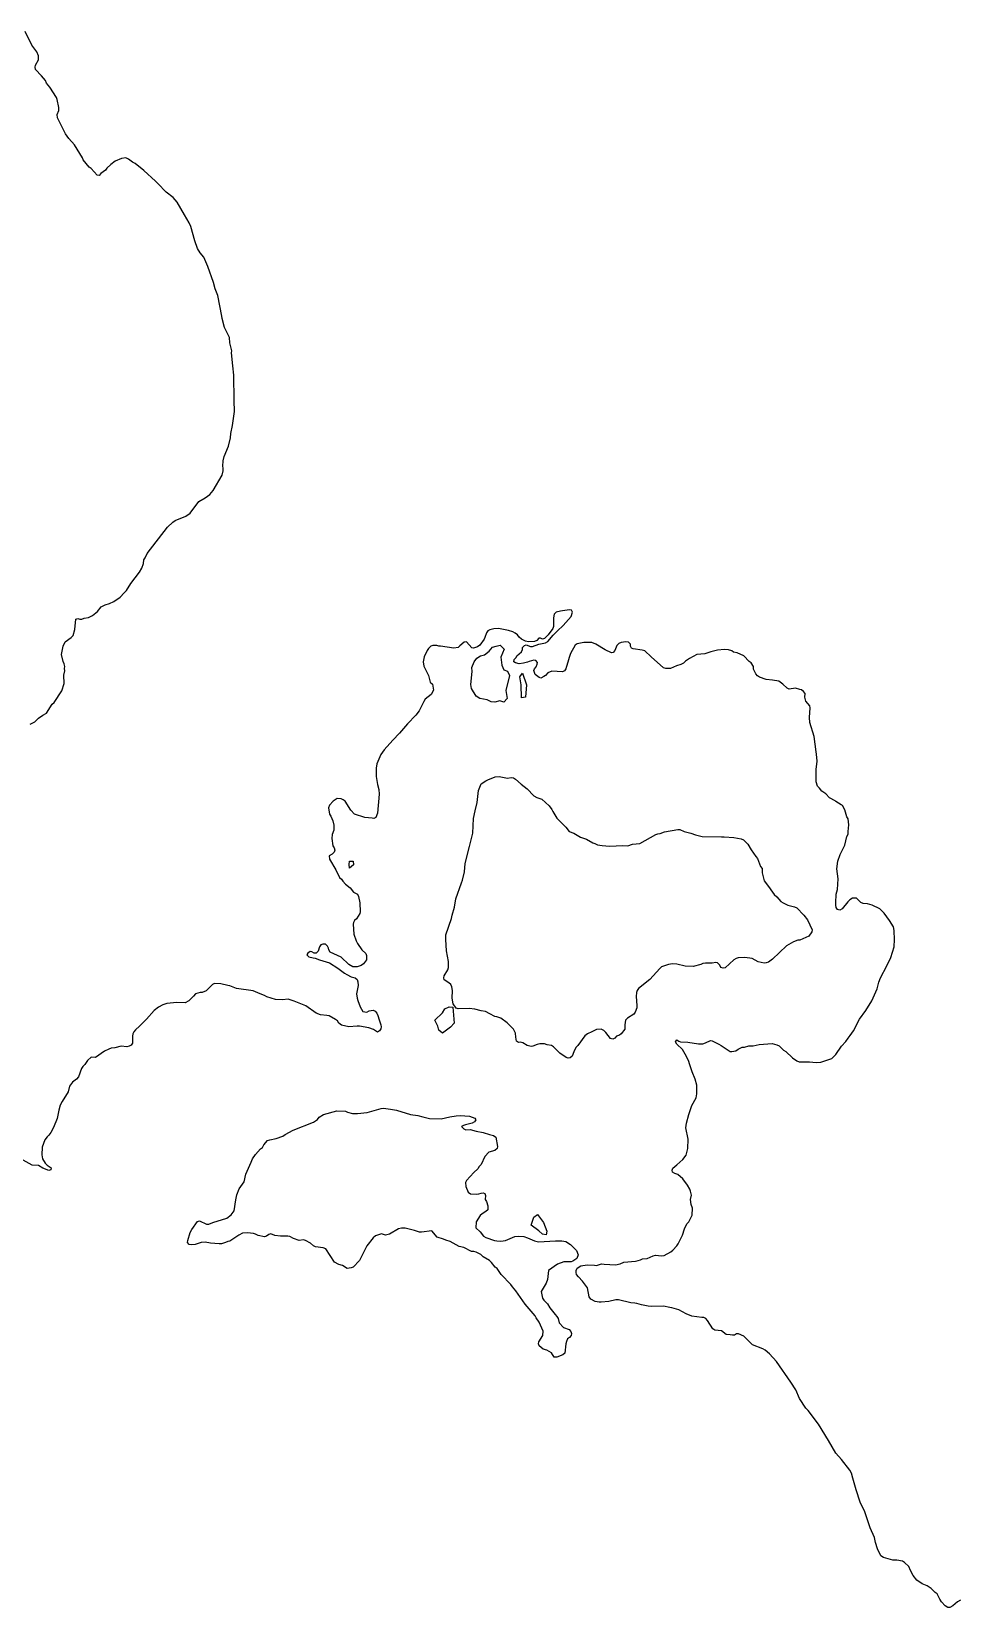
# Model space of a CAD drawing. Extents: x 496279 to 1293719, y 5653962 to 6239536.
# Drawn here: x 850537 to 901077, y 5708394 to 5794337 of the extents above; entities that cross this region are included whole.
import ezdxf

# ---------------------------------------------------------------- set-up
doc = ezdxf.new("R2010")
doc.units = 0

# ---------------------------------------------------------------- blocks, each defined once
blk = doc.blocks.new('REGION0')
at = {"color": 7, "linetype": 'CONTINUOUS'}
for points in [[(901184.118654, 5708799.308407), (901023.315858, 5708696.079051), (900778.421634, 5708484.221418), (900606.008647, 5708394.479365), (900505.103882, 5708400.908079), (900345.496737, 5708489.090445), (900143.035784, 5708695.429181), (900064.716469, 5708854.217426), (899907.113072, 5709145.799115), (899797.970678, 5709217.73473), (899583.981992, 5709436.660949), (899364.740684, 5709580.582167), (899091.769258, 5709688.790527), (898812.679394, 5709887.470795), (898601.469567, 5710145.279238), (898467.721485, 5710409.69636), (898367.657799, 5710621.643975), (898128.733589, 5710842.5398), (898018.519232, 5710914.625384), (897716.332673, 5710973.913527), (897499.96093, 5710977.372836), (896986.7542, 5711116.075098), (896840.802223, 5711215.635188), (896663.433465, 5711585.261269), (896548.576681, 5711938.170694), (896491.333821, 5712210.296274), (896260.663731, 5712737.720799), (896091.417159, 5713221.244104), (895967.160078, 5713612.565847), (895724.459257, 5714140.45028), (895491.010307, 5714808.236736), (895320.361937, 5715445.299335), (895238.167061, 5715719.534494), (895159.921959, 5715878.362731), (894691.012066, 5716460.146385), (894384.207818, 5716801.358149), (893987.853374, 5717505.277379), (893439.453252, 5718399.338584), (892880.481919, 5719141.48017), (892762.491703, 5719264.935481), (892416.437092, 5719787.29102), (892208.467894, 5720261.4362), (891945.515206, 5720687.960903), (891146.64665, 5721816.355246), (890767.534329, 5722226.92314), (890540.047147, 5722434.271674), (890417.917501, 5722506.79717), (889846.049621, 5722726.153303), (889368.786657, 5723182.052132), (889084.996644, 5723316.635218), (888982.475688, 5723311.166312), (888862.226102, 5723243.2199), (888747.798103, 5723239.2207), (888621.421832, 5723260.726399), (888407.177524, 5723289.050734), (888164.534424, 5723472.134121), (887797.88162, 5723524.203708), (887688.15377, 5723583.061938), (887401.255062, 5724036.601239), (887306.74085, 5724146.019357), (887196.138937, 5724204.917579), (887082.20569, 5724212.875987), (886539.264337, 5724289.67063), (886228.889625, 5724414.515663), (885823.538932, 5724634.631644), (885448.129009, 5724738.220928), (885334.797712, 5724759.146743), (884996.205618, 5724834.111752), (884343.495185, 5724804.397694), (884165.532724, 5724817.185137), (883788.110808, 5724895.739427), (883539.044172, 5724976.793218), (883437.215869, 5724984.241729), (883209.86062, 5725013.165944), (882531.884829, 5725164.035773), (882391.99357, 5725174.183744), (882014.728325, 5725073.34391), (881592.869391, 5725052.648049), (881490.348435, 5725047.079162), (881275.634112, 5725088.480883), (881029.280369, 5725208.496882), (880936.860609, 5725341.77023), (880845.084027, 5725833.911811), (880577.241535, 5726197.429114), (880364.827811, 5726429.212762), (880257.936541, 5726551.148377), (880228.902817, 5726668.59489), (880235.359337, 5726769.5547), (880282.789607, 5726893.829847), (880495.747558, 5727018.804855), (880832.401872, 5727084.371743), (881239.624378, 5727067.655086), (881339.399458, 5727035.191578), (881614.275681, 5727130.472523), (881754.02676, 5727120.364545), (882375.551296, 5727076.223372), (882622.704889, 5727134.631692), (882832.949948, 5727221.724275), (883461.945246, 5727278.542912), (883618.023157, 5727318.80486), (883736.145307, 5727360.776467), (883853.277953, 5727403.787865), (884097.768128, 5727424.223779), (884427.240285, 5727579.242778), (884557.797214, 5727608.68689), (884886.040736, 5727572.324161), (885027.976972, 5727587.201186), (885386.680753, 5727791.080414), (885509.164972, 5727885.01163), (885729.387539, 5728110.906455), (885800.368025, 5728221.114416), (886026.890441, 5728702.448158), (886139.726986, 5729038.350984), (886274.794408, 5729309.066846), (886371.66694, 5729417.145232), (886551.146642, 5729787.221224), (886578.885764, 5730167.835109), (886503.666898, 5730376.593361), (886472.390296, 5730647.649155), (886527.340803, 5730872.824124), (886465.752367, 5731093.929907), (886423.855079, 5731212.036288), (886298.699198, 5731425.073685), (886043.307977, 5731774.933719), (885767.038201, 5732011.486413), (885604.709918, 5732061.696372), (885481.681472, 5732134.171879), (885463.97758, 5732237.191277), (885509.923592, 5732348.499017), (885714.759358, 5732537.971127), (886041.733015, 5732821.504425), (886224.692475, 5733063.096112), (886327.732922, 5733425.523633), (886338.798885, 5733935.151717), (886215.976586, 5734542.940171), (886247.525302, 5734809.196925), (886371.518515, 5735285.021769), (886546.883525, 5735769.494883), (886767.584353, 5736187.891212), (886808.945659, 5736401.588477), (886817.455401, 5736872.394324), (886713.862482, 5737211.716466), (886550.602415, 5737606.647488), (886416.508005, 5738049.488928), (886373.604721, 5738167.625303), (886253.173726, 5738443.530127), (886037.857454, 5738816.805479), (885715.311831, 5739120.424761), (885647.308105, 5739239.660916), (885718.2721, 5739349.878875), (885828.395752, 5739277.923264), (885928.245045, 5739245.529743), (886321.903089, 5739217.375373), (886902.816693, 5739137.011444), (887132.27464, 5739134.072032), (887288.839057, 5739186.401567), (887554.314982, 5739320.174815), (887654.650782, 5739299.7489), (888011.76311, 5739121.914463), (888146.888253, 5739047.829279), (888620.836375, 5738720.534732), (888722.796612, 5738714.046029), (888941.807036, 5738748.619115), (889063.186307, 5738842.690303), (889288.5543, 5738954.088025), (889403.996541, 5738958.177208), (889650.234842, 5739017.575329), (889881.1688, 5739026.633518), (890205.29763, 5739104.7279), (890922.639226, 5739142.760294), (891173.783823, 5739086.671511), (891295.92996, 5739014.275989), (891534.936629, 5738793.40016), (891656.522047, 5738707.887261), (892027.487443, 5738361.896452), (892259.270727, 5738205.547719), (892383.387628, 5738157.977232), (892522.305874, 5738147.959236), (892956.739766, 5738155.097808), (893311.930805, 5738117.675292), (893568.426973, 5738137.611305), (894169.485249, 5738336.981435), (894389.295522, 5738551.038628), (894703.158239, 5739012.456353), (894937.068958, 5739250.958657), (895065.770565, 5739445.879676), (895176.867231, 5739578.32319), (895361.879914, 5739845.929674), (895688.408294, 5740486.351602), (896028.121827, 5740946.799521), (896346.791889, 5741472.284434), (896635.80154, 5742127.343435), (896739.312001, 5742502.688373), (896832.770741, 5742738.291257), (897172.319357, 5743377.153497), (897396.590648, 5743833.572221), (897565.45791, 5744420.644818), (897595.110074, 5744827.343486), (897576.96915, 5745287.291505), (897547.605592, 5745416.855595), (897530.050125, 5745520.904787), (897325.502965, 5745866.605653), (897021.716707, 5746258.697243), (896795.210783, 5746492.03058), (896364.207175, 5746701.258739), (896113.714003, 5746770.234945), (895884.80853, 5746786.16176), (895762.093428, 5746845.619869), (895510.569521, 5747081.142769), (895292.721766, 5747070.574883), (895159.855992, 5746991.060784), (895050.053929, 5746884.592076), (894728.506057, 5746498.539279), (894609.287205, 5746430.582869), (894483.018131, 5746453.12836), (894403.024903, 5746573.804227), (894384.941701, 5746689.90101), (894381.552646, 5746817.385516), (894414.890717, 5747287.021597), (894472.397444, 5747550.218963), (894513.272244, 5748121.774663), (894451.090105, 5748674.884051), (894493.29249, 5749092.990438), (894621.161264, 5749453.368369), (894874.622951, 5749958.627327), (894998.508968, 5750434.392183), (895057.94523, 5750557.147634), (895068.681359, 5750710.117043), (895095.628876, 5751077.763521), (895054.374767, 5751399.339212), (894985.851551, 5751506.537774), (894885.491014, 5751896.909708), (894761.893602, 5752122.774539), (894675.039807, 5752169.435208), (894397.830002, 5752350.38902), (894359.132114, 5752380.772944), (894039.44781, 5752543.980306), (893850.914138, 5752773.784349), (893619.60087, 5752918.075494), (893501.651882, 5753066.505811), (893395.783101, 5753189.431228), (893310.157942, 5753412.636591), (893320.506514, 5754087.841563), (893365.190907, 5754544.010338), (893341.772624, 5754927.903566), (893313.340849, 5755057.507648), (893207.166971, 5755894.090348), (892980.339458, 5756650.719036), (892962.520123, 5756932.172751), (892987.068092, 5757453.418512), (892969.009627, 5757569.375322), (892757.164868, 5757814.186365), (892696.532953, 5758035.272152), (892711.30956, 5758238.121586), (892629.856813, 5758346.929826), (892521.217418, 5758430.893035), (892419.661229, 5758449.279358), (892183.746763, 5758531.622891), (891847.686152, 5758479.033408), (891736.325619, 5758524.934229), (891509.275468, 5758745.280164), (891278.547657, 5758902.688685), (890938.454813, 5758964.436337), (890596.242781, 5759002.348755), (890222.844851, 5759130.783071), (890113.685966, 5759202.708687), (890032.142514, 5759310.477135), (889909.740755, 5759561.336968), (889893.801479, 5759702.33877), (889781.740046, 5759914.746293), (889671.509198, 5759986.611921), (889374.863867, 5760288.131623), (889016.193069, 5760454.078437), (888814.408277, 5760493.830487), (888719.844589, 5760556.028049), (888542.9376, 5760614.82629), (888315.747269, 5760644.760304), (887941.681423, 5760594.710313), (887578.566099, 5760518.305593), (887251.699638, 5760401.069038), (886814.767246, 5760355.878075), (886417.175921, 5760154.528341), (886201.57929, 5759991.440955), (886079.680528, 5759885.532135), (885946.44369, 5759818.105619), (885698.811837, 5759746.569925), (885369.85917, 5759604.438349), (885126.902727, 5759595.990038), (885002.670383, 5759643.400557), (884330.829522, 5760239.79129), (883970.773417, 5760559.137427), (883834.601047, 5760607.107834), (883341.003007, 5760667.565743), (883241.838121, 5760712.996658), (883198.275167, 5760818.105638), (883194.25118, 5760933.472567), (883086.205488, 5761030.403183), (882947.823224, 5761052.408782), (882805.862251, 5761037.551753), (882689.867536, 5761020.555152), (882558.139693, 5760966.026057), (882449.203446, 5760858.557549), (882340.168249, 5760585.632129), (882254.757482, 5760465.026247), (882152.393198, 5760459.407371), (881806.140686, 5760611.736908), (881305.550144, 5760928.013659), (881082.062211, 5761019.885286), (880649.335215, 5761025.56415), (880285.593204, 5760937.071847), (880178.899835, 5760880.55315), (879929.231251, 5760413.346582), (879849.881201, 5760202.198808), (879815.405201, 5760077.403765), (879666.06417, 5759590.801076), (879594.102424, 5759480.673099), (879488.53874, 5759425.094214), (878903.37851, 5759453.428548), (878693.199418, 5759366.235985), (878567.152982, 5759210.347159), (878461.993346, 5759166.865855), (878314.713784, 5759074.944237), (878214.856245, 5759107.327761), (877997.62693, 5759276.153999), (877923.521257, 5759485.812072), (877956.010002, 5759585.662103), (878052.734108, 5759692.630712), (878113.8113, 5759829.323376), (878121.158374, 5759930.243194), (878026.726621, 5760039.581328), (877925.780626, 5760046.969851), (877678.635279, 5759987.521739), (877573.549856, 5759943.910461), (877352.436735, 5759883.352571), (877120.91732, 5759861.326976), (876933.752463, 5759913.556531), (876835.057592, 5759970.895064), (876844.095071, 5760085.762093), (876953.855904, 5760192.240799), (876998.251692, 5760291.540941), (877244.506485, 5760516.51595), (877304.033452, 5760639.13143), (877311.339297, 5760741.061046), (877408.203583, 5760849.139432), (877513.379711, 5760892.750711), (877749.896126, 5760799.259407), (877850.767907, 5760791.880883), (878205.084884, 5760919.875286), (878555.831396, 5761008.957472), (878687.955042, 5761076.433978), (878980.749549, 5761425.594152), (879213.951123, 5761651.009073), (879528.457018, 5761947.169847), (879958.710251, 5762439.621366), (880027.192238, 5762677.213852), (879970.600802, 5762782.902716), (879870.232019, 5762803.308635), (879482.618202, 5762740.921112), (879379.660215, 5762723.274641), (879134.089829, 5762676.803934), (879037.184314, 5762568.735546), (878997.39797, 5762367.965696), (879002.155839, 5761895.720136), (878955.154355, 5761784.532371), (878700.414558, 5761432.702731), (878507.156, 5761229.553357), (878403.719752, 5761198.999467), (878292.961167, 5761257.927682), (878190.423719, 5761252.258816), (878092.058683, 5761131.233019), (877959.819596, 5761064.856293), (877628.030348, 5761062.096845), (877477.254535, 5761098.739517), (877254.657156, 5761191.570952), (877122.698428, 5761315.556158), (877042.820643, 5761436.222027), (876908.726234, 5761535.272219), (876786.035869, 5761594.730328), (876548.96698, 5761675.084259), (875995.240024, 5761778.283621), (875752.234106, 5761770.765124), (875518.125486, 5761710.747127), (875412.520573, 5761654.118452), (875340.558827, 5761544.960281), (875246.696039, 5761296.519964), (875213.267264, 5761196.709925), (874973.633909, 5760869.335393), (874851.347591, 5760776.423974), (874643.164001, 5760714.18642), (874542.894168, 5760734.622333), (874245.745839, 5761049.129438), (874131.31784, 5761044.080448), (873898.627511, 5760831.642931), (873790.837441, 5760750.159226), (873558.254308, 5760703.048647), (872838.595621, 5760817.355788), (872737.130137, 5760811.7969), (872637.841563, 5760857.097841), (872421.535786, 5760860.487163), (872316.392642, 5760816.925874), (872179.44516, 5760686.601936), (872107.582365, 5760576.413972), (871942.805057, 5760243.750498), (871897.7496, 5759966.106022), (871931.285571, 5759722.134812), (872176.080844, 5759219.415346), (872277.612295, 5758855.248172), (872397.136244, 5758744.820256), (872451.311639, 5758421.774859), (872331.325921, 5758175.39413), (872007.081648, 5757930.863032), (871922.610911, 5757809.237355), (871668.769914, 5757292.090774), (871484.862177, 5757049.429302), (871030.753629, 5756585.072164), (870598.933679, 5756079.623244), (870227.696169, 5755698.789404), (869768.796767, 5755170.515049), (869584.443754, 5754915.825982), (869356.956571, 5754408.53743), (869325.960329, 5754156.387855), (869319.635744, 5753709.647195), (869402.820125, 5753270.135089), (869473.198662, 5752997.439623), (869493.112449, 5752740.970911), (869406.563752, 5751714.546177), (869313.18747, 5751479.053271), (869207.500098, 5751422.474586), (869106.084089, 5751441.920697), (868713.473272, 5751469.885104), (868152.06116, 5751650.628959), (867951.595708, 5751881.852719), (867628.753234, 5752363.846329), (867519.627333, 5752435.691961), (867420.932462, 5752494.150271), (867205.154421, 5752509.417218), (866991.11626, 5752358.397419), (866784.35096, 5752143.830328), (866723.38921, 5752008.20745), (866774.464156, 5751660.217042), (866855.405659, 5751539.491184), (866964.820166, 5751289.19124), (867024.817148, 5751055.038066), (867018.261678, 5750787.761516), (866937.839665, 5750551.778708), (866908.863663, 5750323.464367), (866970.32841, 5749937.051642), (867038.266169, 5749817.805489), (867068.231677, 5749700.28899), (867033.805151, 5749575.463952), (866936.949111, 5749467.395564), (866765.187547, 5749390.66091), (866789.859204, 5749197.169604), (867131.832106, 5748624.08421), (867331.002956, 5748202.578503), (867439.098123, 5748105.747868), (867507.547127, 5747998.479319), (867661.81919, 5747834.452122), (867902.879082, 5747638.5413), (868090.283069, 5747408.0174), (868311.660059, 5747290.090984), (868366.70127, 5747171.524695), (868443.65177, 5746821.424708), (868460.671255, 5746335.551873), (868440.312191, 5746235.241933), (868254.75528, 5745955.667843), (868145.472707, 5745861.206733), (868086.539442, 5745750.528867), (868066.089674, 5745650.098951), (868116.851277, 5745110.726815), (868244.876722, 5744757.407472), (868310.670554, 5744612.316487), (868554.121749, 5744262.926359), (868756.681654, 5744057.717397), (868800.211625, 5743952.58842), (868794.711626, 5743710.286876), (868638.856355, 5743491.570615), (868518.186229, 5743411.646599), (868296.48765, 5743338.141298), (868053.588928, 5743329.553016), (867845.768156, 5743459.896949), (867428.106373, 5743858.827171), (866822.653046, 5744131.672607), (866741.711543, 5744252.508442), (866724.073618, 5744355.447856), (866667.622362, 5744462.156517), (866559.568424, 5744558.977154), (866419.710148, 5744569.135123), (866314.542266, 5744525.523844), (866230.698216, 5744416.975552), (866162.249212, 5744179.433056), (866065.368434, 5744071.364667), (865951.435188, 5744079.333074), (865829.305542, 5744151.748592), (865727.43601, 5744159.157111), (865593.679682, 5744079.792982), (865548.269652, 5743980.612816), (865656.32359, 5743883.692198), (865893.92846, 5743816.255684), (866008.768753, 5743807.247486), (866231.250689, 5743715.355862), (866780.285743, 5743548.269277), (867244.808831, 5743260.496826), (867594.367938, 5742979.732973), (867729.567294, 5742906.677583), (867963.882061, 5742787.271462), (868176.955455, 5742733.902135), (868284.094101, 5742637.091495), (868327.063352, 5742519.964918), (868338.26125, 5742315.065894), (868254.351232, 5741861.616575), (868287.878957, 5741616.645565), (868330.798733, 5741498.519188), (868457.760461, 5741145.239837), (868593.157719, 5740893.810118), (868820.430509, 5740864.915896), (868940.605882, 5740932.822316), (869159.599814, 5740967.495382), (869270.869643, 5740921.55457), (869364.847873, 5740800.18884), (869419.79838, 5740681.512573), (869491.240636, 5740433.892093), (869588.113168, 5740172.074451), (869605.107915, 5740056.137636), (869584.732359, 5739955.827697), (869512.185157, 5739832.652329), (869406.588489, 5739777.09344), (869187.297706, 5739919.90488), (868925.301539, 5740002.488365), (868421.519843, 5740102.588347), (868294.079855, 5740099.089047), (867844.663209, 5740067.485367), (867430.316267, 5740147.639338), (867297.821557, 5740259.616944), (867216.78935, 5740379.372996), (867108.265397, 5740464.316009), (866764.841221, 5740654.567962), (866638.440212, 5740676.133649), (866284.312891, 5740714.535969), (866060.882679, 5740806.487581), (865489.905353, 5741205.067872), (864857.265378, 5741453.988093), (864746.061516, 5741499.978896), (864533.425153, 5741566.36562), (864212.033953, 5741526.183655), (863831.330179, 5741552.658361), (863369.223133, 5741688.041287), (863246.079244, 5741760.576781), (862997.639295, 5741854.468005), (862627.135667, 5742021.924516), (861717.722919, 5742150.558792), (861346.015393, 5742291.98051), (861232.700588, 5742312.98631), (860855.806407, 5742403.548199), (860513.140851, 5742427.383432), (860407.5112, 5742371.924523), (860050.225709, 5742014.585984), (859840.063109, 5741927.543391), (859724.579638, 5741923.484203), (859477.038489, 5741852.118474), (859366.510789, 5741731.682559), (859119.151049, 5741481.862519), (858906.844521, 5741369.74494), (858461.773451, 5741389.161057), (857921.883072, 5741325.453797), (857699.236217, 5741251.928501), (857461.350987, 5741128.903104), (857218.336823, 5740955.15785), (856801.590332, 5740474.194033), (856430.262116, 5740092.520361), (856199.113766, 5739893.080245), (856114.173014, 5739783.49216), (856055.313962, 5739673.854086), (856033.783984, 5739547.549344), (856045.732256, 5739177.253397), (855960.79975, 5739067.655314), (855853.636367, 5738999.209002), (855737.138653, 5738969.224998), (855420.967092, 5739004.907862), (855082.333768, 5738914.425957), (854876.846579, 5738890.370768), (854745.761914, 5738848.869067), (854508.016863, 5738725.99364), (854024.454052, 5738390.240784), (853796.64528, 5738407.177397), (853590.993173, 5738217.675294), (853448.257087, 5737998.479129), (853338.925039, 5737903.958031), (853254.973792, 5737795.409739), (853094.616273, 5737334.381936), (852996.259483, 5737214.445921), (852767.246814, 5737039.970812), (852611.457509, 5736821.344533), (852526.203414, 5736521.404516), (852207.731253, 5735996.109565), (852103.437434, 5735786.221538), (852019.304778, 5735511.266524), (851936.565674, 5735058.926983), (851734.549998, 5734562.676224), (851587.583778, 5734292.47026), (851488.534335, 5734159.546842), (851391.719524, 5734051.54844), (851265.68958, 5733895.669613), (851122.046448, 5733497.059327), (851104.837308, 5733078.00313), (851140.360535, 5732858.976931), (851276.236053, 5732619.544813), (851395.727019, 5732509.186883), (851616.526797, 5732378.373043), (851582.545549, 5732265.505614), (851477.394159, 5732222.064302), (851155.186617, 5732347.309255), (850911.529275, 5732505.157689), (850580.399697, 5732516.635393), (850077.368376, 5732794.019922)], [(850465.831519, 5756560.757027), (850717.652277, 5756683.20254), (850911.455062, 5756899.239337), (851151.377023, 5757048.209546), (851352.221786, 5757173.734443), (851666.315387, 5757648.149569), (851775.581468, 5757742.610679), (852190.843702, 5758376.01401), (852321.392386, 5758775.20418), (852303.185495, 5759234.942241), (852345.643502, 5759474.574319), (852342.163743, 5759601.968842), (852350.063291, 5759716.865865), (852322.192236, 5759858.347572), (852267.167516, 5759976.973849), (852166.782241, 5760367.095832), (852263.48161, 5760818.825494), (852368.921606, 5761053.828498), (852691.590916, 5761286.371994), (852801.442455, 5761392.810708), (852902.141073, 5761730.123252), (852955.310471, 5762286.971893), (853058.919882, 5762318.595569), (853171.698706, 5762284.642359), (853274.178433, 5762290.291229), (853405.733113, 5762344.720344), (853637.673068, 5762378.753538), (853862.035064, 5762490.301231), (854133.12643, 5762713.036688), (854342.480935, 5762966.496001), (854554.779217, 5763078.56359), (854789.432064, 5763151.588986), (855027.721342, 5763261.606985), (855362.347171, 5763492.65078), (855596.109464, 5763730.993116), (855707.568948, 5763850.459225), (855951.36647, 5764228.743576), (856415.947279, 5764845.920152), (856560.316047, 5765078.283684), (856642.214072, 5765327.183908), (856669.029655, 5765529.453458), (856727.896952, 5765640.211309), (856846.258233, 5765873.604635), (857956.029237, 5767299.669449), (858244.989414, 5767584.812426), (858366.253242, 5767677.783833), (858943.192335, 5767904.328529), (859185.258224, 5768079.273543), (859664.417738, 5768708.007808), (859996.396641, 5768901.079197), (860264.96477, 5769085.942228), (860446.679104, 5769302.458929), (860926.65496, 5770135.58232), (860981.960039, 5770373.744692), (860980.615962, 5770527.094025), (860975.520011, 5770641.561134), (860982.627955, 5770921.905071), (861037.941281, 5771159.957465), (861283.049897, 5771729.63354), (861391.705783, 5772180.893297), (861409.195283, 5772421.625155), (861503.684758, 5772848.479793), (861595.642749, 5773607.178067), (861588.015315, 5774219.795556), (861572.348154, 5775598.459849), (861506.372913, 5776113.326885), (861441.090325, 5776806.598244), (861449.929902, 5776920.445477), (861353.741778, 5777361.577259), (861322.819749, 5777643.50088), (861056.115188, 5778198.19995), (860937.54776, 5778679.353729), (860921.641468, 5778820.335535), (860695.531347, 5779945.42054), (860556.03589, 5780313.137003), (860465.430222, 5780650.759485), (860158.395089, 5781526.894275), (859938.494111, 5782027.394184), (859726.525664, 5782272.025263), (859590.518212, 5782511.307411), (859442.240899, 5782929.643752), (859215.759713, 5783697.930109), (859128.658542, 5783908.118076), (858879.929987, 5784346.780351), (858469.293689, 5785026.814358), (858257.910699, 5785283.483029), (857870.816372, 5785579.683794), (857420.459696, 5786058.058128), (857287.932003, 5786168.975947), (856654.088131, 5786762.447264), (856183.380637, 5787140.521656), (856048.181281, 5787213.487065), (855830.976704, 5787382.133339), (855669.901794, 5787457.228321), (855450.388372, 5787409.517862), (855095.568397, 5787268.46607), (854853.584967, 5787094.470866), (854646.99283, 5786879.993757), (854575.130035, 5786769.775798), (854320.118124, 5786597.440262), (854223.361034, 5786489.301888), (854122.975759, 5786508.678013), (853791.499855, 5786863.647026), (853681.895692, 5786948.590039), (853353.165664, 5787341.451474), (853323.002256, 5787457.988169), (852876.595354, 5788165.686643), (852568.587208, 5788506.558475), (852396.132991, 5788761.487494), (851947.194606, 5789622.595289), (851935.477219, 5789814.40693), (852026.701327, 5790024.904835), (852025.73656, 5790190.34175), (851942.444982, 5790629.813864), (851898.890274, 5790734.922845), (851531.767455, 5791309.837873), (851355.685053, 5791525.854673), (851301.839493, 5791670.425762), (851078.409281, 5791928.494153), (850744.921383, 5792257.568344), (850728.347176, 5792386.522556), (850761.281198, 5792499.329997), (850923.230171, 5792794.011066), (850912.551764, 5793010.907691), (850825.384625, 5793221.075661), (850558.473917, 5793584.213041), (850190.996526, 5794337.472403)]]:
    blk.add_lwpolyline(points, dxfattribs=at)

msp = doc.modelspace()

# ---------------------------------------------------------------- linework, layer by layer
at = {"color": 7, "linetype": 'CONTINUOUS'}
for points in [[(874542.01186, 5759650.259185), (874665.741205, 5759960.527138), (874807.924817, 5760166.905866), (875021.748586, 5760291.960857), (875229.412686, 5760341.081034), (875485.529544, 5760539.491356), (875667.804598, 5760769.145429), (875875.402731, 5760818.255608), (876096.012855, 5760865.856089), (876310.586998, 5760659.147427), (876125.879412, 5760213.096629), (876183.122272, 5759775.594121), (876280.506048, 5759525.82407), (876480.245863, 5759461.11701), (876590.212844, 5759223.764476), (876404.532245, 5758408.007612), (876475.776599, 5757968.845436), (876282.575763, 5757765.75605), (876071.456641, 5757845.020199), (875797.35553, 5757762.746652), (875594.944052, 5757789.511299), (875386.125529, 5757893.790446), (874982.572436, 5757973.394526), (874774.166207, 5758090.651077), (874523.978132, 5758516.385938), (874487.935416, 5758723.464527), (874564.630293, 5759431.792874)], [(877235.26286, 5758705.778064), (877165.997515, 5759141.740879), (877314.819056, 5759338.761479), (877515.911194, 5758705.588102), (877472.339994, 5758044.990209), (877254.12942, 5758004.32834)], [(890846.777182, 5747529.153176), (891033.191664, 5747273.464309), (891177.073926, 5747147.839431), (891388.992898, 5746903.148365), (891510.677266, 5746818.655262), (891770.075983, 5746698.079375), (892133.949928, 5746608.137361), (892269.652282, 5746547.109566), (892649.383044, 5746149.729034), (892847.778781, 5745893.520271), (893102.889643, 5745352.158533), (893081.92863, 5745238.76121), (892912.665567, 5745008.627233), (892424.889114, 5744788.22131), (892322.475354, 5744783.642226), (892086.214561, 5744697.649422), (891700.942572, 5744482.79239), (890946.230673, 5743746.739586), (890717.70451, 5743584.212089), (890588.079365, 5743554.777975), (890484.964706, 5743537.191492), (890158.419834, 5743611.566618), (889826.391456, 5743788.391257), (889421.716925, 5743842.03053), (889062.856472, 5743817.435448), (888958.117375, 5743785.991737), (888825.47424, 5743706.487636), (888360.942906, 5743280.622801), (888244.362734, 5743250.638797), (888120.056178, 5743298.149296), (888064.099674, 5743416.815565), (887946.653686, 5743552.248481), (887844.668711, 5743559.617007), (887638.695015, 5743523.464237), (887282.341308, 5743535.95174), (887139.770139, 5743508.09731), (887034.725946, 5743464.506028), (886617.995946, 5743354.338059), (886172.174501, 5743360.616804), (885721.389041, 5743482.512427), (885480.535296, 5743498.94914), (885260.551859, 5743464.416046), (884893.577465, 5743323.954135), (884785.770904, 5743242.410443), (884245.616656, 5742643.460221), (883622.830501, 5742152.258452), (883550.967706, 5742043.170268), (883517.992454, 5741930.342831), (883502.539686, 5741714.515992), (883543.059913, 5741214.575971), (883533.494698, 5741087.601363), (883453.006718, 5740850.618755), (883381.061464, 5740741.420593), (883035.410902, 5740536.001673), (882924.982152, 5740416.50557), (882880.932691, 5740164.765913), (882890.027891, 5739934.861889), (882693.512212, 5739680.802696), (882586.299354, 5739612.246406), (882429.570019, 5739558.947065), (882344.101531, 5739437.371378), (882226.078331, 5739395.349781), (882101.285268, 5739429.892873), (881843.741873, 5739753.838091), (881749.21117, 5739863.166227), (881600.554546, 5739924.753911), (881344.701556, 5739917.865288), (881093.185895, 5739782.462366), (880843.443098, 5739686.021653), (880707.015106, 5739567.635328), (880325.033221, 5739033.982048), (880215.049748, 5738926.46355), (880108.63674, 5738692.570324), (880015.243966, 5738456.06762), (879907.462142, 5738374.583915), (879791.450935, 5738357.597312), (879691.684101, 5738390.030826), (879350.758425, 5738619.23499), (878992.829755, 5738963.626118), (878882.706103, 5739034.591926), (878655.994033, 5739076.443557), (878507.345655, 5739138.08123), (878252.506907, 5739131.052636), (878109.960477, 5739103.148216), (877873.171948, 5739005.247794), (877770.049043, 5738986.731497), (877556.967403, 5739041.030638), (877324.697613, 5739184.481951), (877199.8056, 5739218.945059), (877097.457807, 5739213.396169), (876987.276433, 5739285.331783), (876956.725469, 5739389.920867), (876951.118274, 5739492.340385), (876928.532824, 5739710.826692), (876816.999127, 5739935.161829), (876471.142418, 5740278.963076), (876120.478364, 5740533.732127), (875908.30377, 5740612.096455), (875794.452982, 5740621.084658), (875524.136728, 5740767.145448), (875290.836204, 5740886.531573), (875051.145128, 5740928.983084), (874713.806407, 5741029.842914), (874397.478174, 5741064.605962), (873796.29621, 5741044.629957), (873683.467911, 5741077.583367), (873522.01369, 5741306.067674), (873467.937246, 5741629.153063), (873484.536191, 5742035.411819), (873461.455989, 5742241.880529), (873394.029474, 5742374.084091), (873285.381833, 5742457.907328), (873042.318194, 5742628.86314), (873011.643541, 5742732.432428), (873044.132286, 5742832.28246), (873234.438821, 5743175.743775), (873268.312873, 5743288.551215), (873266.713173, 5743620.324867), (873167.696714, 5744200.948753), (873123.770941, 5744829.313092), (873128.80917, 5745083.662227), (873434.813568, 5745967.305515), (873474.063931, 5746156.087763), (873594.255796, 5746593.810226), (873676.549622, 5747034.28214), (873981.886105, 5747905.038006), (874043.466294, 5748053.738269), (874139.258617, 5748506.597705), (874172.110181, 5748963.176398), (874416.839487, 5749889.691113), (874596.649023, 5750616.495766), (874641.341663, 5751416.345811), (874734.528289, 5751831.282832), (874831.796623, 5752296.089879), (874915.813837, 5752939.901129), (875045.282311, 5753314.206275), (875298.908915, 5753474.544211), (875417.501081, 5753529.563208), (875812.396005, 5753692.880548), (876029.295485, 5753702.478628), (876482.727871, 5753619.705181), (876689.905465, 5753655.877947), (876816.199277, 5753633.292464), (876925.333425, 5753562.426636), (877237.019231, 5753284.382239), (877563.811479, 5753031.632785), (877932.591719, 5752660.846935), (878079.203365, 5752574.31424), (878365.590829, 5752476.65377), (878761.013489, 5752117.815531), (878899.131885, 5751903.34842), (878955.640862, 5751797.659556), (879184.562827, 5751436.931694), (879660.78681, 5750956.177836), (879859.718529, 5750712.006666), (880108.249183, 5750618.065452), (880475.619379, 5750400.658929), (880686.771484, 5750321.354789), (880800.119274, 5750300.438971), (881141.613915, 5750085.102035), (881242.873253, 5750064.736107), (881403.008133, 5749989.621129), (881642.715702, 5749947.119628), (882048.528164, 5749918.535345), (882777.224329, 5749943.06044), (883057.006847, 5749922.884475), (883306.823857, 5750019.285197), (883704.225527, 5750055.138027), (884581.281465, 5750540.400983), (884686.391625, 5750583.902284), (884815.464297, 5750600.338997), (885050.578914, 5750685.38199), (885775.366534, 5750825.353998), (885877.260804, 5750817.915486), (886112.268224, 5750711.516764), (886488.164654, 5750621.064852), (886736.818996, 5750527.123639), (887099.744665, 5750437.141633), (888158.655116, 5750425.304001), (888297.598099, 5750415.276006), (888831.840055, 5750390.081045), (889234.370659, 5750310.456968), (889358.52879, 5750263.056447), (889596.974739, 5750029.173219), (889765.569887, 5749711.066834), (890033.494837, 5749347.639513), (890127.077266, 5749239.381163), (890274.167173, 5748794.870056), (890368.656648, 5748685.561916), (890377.760093, 5748455.6179), (890485.85526, 5748013.87624), (890765.299697, 5747636.831642)], [(867860.775648, 5748908.157401), (867869.42557, 5749086.211794), (868073.527453, 5749101.368762), (868089.796563, 5748897.249582), (867876.912824, 5748703.038421)], [(872681.421009, 5740090.860692), (872526.365587, 5740421.274616), (872938.857208, 5740825.313816), (873068.663762, 5741045.159851), (873307.084974, 5741156.047675), (873509.290306, 5741128.293226), (873573.674093, 5740256.507566), (873379.854816, 5740040.410781), (872948.760503, 5739714.38598), (872743.570165, 5739882.682324)], [(874764.477305, 5734980.012765), (874680.476582, 5734871.3245), (874560.317701, 5734803.388086), (874197.622916, 5734714.935775), (874093.131196, 5734684.431875), (873974.415342, 5734628.423076), (874104.691912, 5734491.500458), (874216.027708, 5734445.579641), (874446.91219, 5734454.607836), (874771.816133, 5734367.215313), (875162.884972, 5734301.088537), (875511.70195, 5734186.721408), (875724.874294, 5734133.342083), (875858.473951, 5734047.419266), (875936.224301, 5733531.792381), (875916.219809, 5733418.455047), (875793.323298, 5733312.496236), (875467.644243, 5733221.474439), (875259.72452, 5732980.952539), (875049.512445, 5732549.138893), (874952.656404, 5732442.060307), (874879.688662, 5732306.937329), (874648.960851, 5732118.545004), (874246.84254, 5731675.983508), (874200.888282, 5731564.745753), (874211.970737, 5731359.816735), (874341.628866, 5731044.419808), (874475.616079, 5730945.359619), (874805.855102, 5730934.031884), (874921.96526, 5730952.078275), (875052.983958, 5730993.459999), (875155.966683, 5731011.00649), (875255.28824, 5730965.625566), (875285.764992, 5730862.056278), (875270.419419, 5730646.229439), (875351.336185, 5730525.373608), (875423.850404, 5730303.757927), (875408.48834, 5730087.941086), (875311.516857, 5729979.872697), (875099.284542, 5729867.865097), (874990.884278, 5729773.343999), (874773.96006, 5729418.95487), (874764.139224, 5729100.72851), (874990.076182, 5728880.392573), (875178.535641, 5728649.678711), (875312.036347, 5728563.645916), (875785.18462, 5728402.788084), (875911.478432, 5728381.182405), (876127.32244, 5728365.80548), (876372.299122, 5728399.248792), (876884.96987, 5728617.495147), (877103.403082, 5728640.040638), (877370.198348, 5728620.344577), (877582.77699, 5728554.017841), (877953.429043, 5728387.521137), (878178.566152, 5728333.60192), (879102.326721, 5728394.629716), (879446.187929, 5728395.589524), (879660.803302, 5728354.247792), (879929.643544, 5728195.159606), (880249.435045, 5727853.467938), (880335.96725, 5727630.232581), (880269.554978, 5727417.605102), (880055.063294, 5727280.572506), (879951.585816, 5727249.988622), (879798.039389, 5727247.69908), (879695.658613, 5727242.1002), (879568.738114, 5727251.678284), (879215.328184, 5727123.763865), (878729.580216, 5726763.065998), (878669.509021, 5726282.502101), (878591.164968, 5726071.434311), (878328.855458, 5725618.79483), (878405.896663, 5725268.724837), (878461.333676, 5725162.056169), (878663.819367, 5724956.717233), (878800.362801, 5724730.252522), (879094.699288, 5724377.663033), (879176.193264, 5724269.86459), (879244.164007, 5724149.678625), (879303.047796, 5723915.525451), (879540.875305, 5723669.654621), (879851.291246, 5723544.839582), (879945.755983, 5723436.521243), (879976.183259, 5723331.922161), (879955.77472, 5723231.622219), (879871.872948, 5723122.983945), (879764.585877, 5723053.517837), (879703.088146, 5722904.867564), (879668.579161, 5722779.982538), (879618.848293, 5722260.97633), (879510.052226, 5722179.562611), (879181.033592, 5722036.491223), (879041.117596, 5722046.689183), (878880.281816, 5722288.240877), (878634.554759, 5722420.184491), (878434.889157, 5722486.061317), (878206.305273, 5722668.374858), (878174.682345, 5722772.034128), (878195.19808, 5722873.323872), (878412.072822, 5723227.732997), (878441.576561, 5723467.045139), (878222.294023, 5723955.597438), (878047.473241, 5724196.779206), (878003.94327, 5724301.888186), (877449.919462, 5724928.422891), (876940.349162, 5725654.307728), (876752.846225, 5725883.911812), (876671.921213, 5726004.787639), (876150.509838, 5726552.668073), (875931.078875, 5726873.883836), (875820.815043, 5726945.829448), (875624.093218, 5727215.015616), (875503.093257, 5727313.495922), (875160.196817, 5727515.855454), (875029.887264, 5727652.828062), (874783.467553, 5727772.854059), (874645.670747, 5727807.917047), (874518.214266, 5727804.417747), (874112.904803, 5728024.553724), (873861.859157, 5728081.562323), (873358.786607, 5728360.086624), (873133.113516, 5728427.023238), (872997.040097, 5728475.093625), (872660.105424, 5728587.921061), (872366.280182, 5728928.512949), (871798.708402, 5728853.957859), (871697.820129, 5728861.426365), (871409.816475, 5728946.119428), (870909.225932, 5729071.134428), (870704.818952, 5729073.034048), (870537.279277, 5729046.189416), (870056.346899, 5728749.418765), (869836.685051, 5728700.928462), (869624.164131, 5728767.265196), (869507.550975, 5728737.271194), (869284.904121, 5728663.765894), (869163.054835, 5728557.887068), (868812.349552, 5728124.093818), (868410.132291, 5727310.796462), (868077.848291, 5726952.468121), (867972.713392, 5726909.01681), (867754.222459, 5726886.461321), (867497.553127, 5727044.889638), (867297.466985, 5727097.699077), (867051.632732, 5727229.702679), (866580.001701, 5727952.81807), (866444.373559, 5728012.776079), (866027.899181, 5728068.994837), (865915.590372, 5728115.065623), (865748.834054, 5728266.54533), (865478.624997, 5728413.625917), (865365.334928, 5728434.601722), (865133.873234, 5728413.665909), (864821.503021, 5728512.476149), (864613.0803, 5728628.772892), (864512.777484, 5728649.138819), (864410.338986, 5728643.559935), (864116.439532, 5728639.360774), (863800.869919, 5728687.191209), (863576.870741, 5728767.135222), (863473.302559, 5728736.561336), (863351.989255, 5728642.610125), (863247.456305, 5728612.076231), (862894.392702, 5728675.48355), (862747.344024, 5728750.128623), (862634.499233, 5728783.052039), (862318.385393, 5728818.844881), (862048.976185, 5728799.538742), (861837.255114, 5728700.528542), (861354.549873, 5728364.75569), (861238.57165, 5728347.749091), (861119.938255, 5728292.80008), (860885.879111, 5728232.932052), (860770.412132, 5728228.902858), (860287.921284, 5728262.986042), (859998.804436, 5728321.60432), (859793.416197, 5728298.458948), (859454.197417, 5728194.999638), (859235.731221, 5728172.434151), (859135.354192, 5728192.850068), (859040.930684, 5728301.218396), (859061.833976, 5728414.525737), (859195.153273, 5728851.658319), (859269.67124, 5728998.728908), (859581.3488, 5729436.191423), (859686.450715, 5729479.632736), (860069.405613, 5729298.668925), (860196.82911, 5729302.168225), (860420.127388, 5729388.580945), (861177.073919, 5729627.263213), (861419.700527, 5729814.125844), (861576.520566, 5730032.782117), (861682.529527, 5730624.4238), (861720.188435, 5730800.178652), (861727.683935, 5730902.078274), (861865.917773, 5731223.693957), (862122.875711, 5731600.368629), (862229.585571, 5732026.643382), (862518.652944, 5732681.552413), (862582.302848, 5732855.117703), (862740.252572, 5733098.748982), (863016.802707, 5733398.409055), (863124.584531, 5733479.972744), (863212.122734, 5733626.433455), (863406.477993, 5733854.487848), (863524.583652, 5733897.419263), (863873.169746, 5733961.496449), (864241.059431, 5734101.778395), (864361.729557, 5734181.732406), (864800.5585, 5734431.252506), (865915.681077, 5734861.766412), (866130.651022, 5735011.726423), (866215.113513, 5735133.372096), (866456.115684, 5735282.242325), (867183.880065, 5735472.054366), (867655.601801, 5735463.586059), (867766.294419, 5735404.657844), (868041.830311, 5735334.501874), (868309.161559, 5735327.913191), (868835.512213, 5735379.162942), (869592.021712, 5735605.817616), (869721.053155, 5735622.244331), (869986.28995, 5735590.660647), (870112.567271, 5735568.145149), (870439.606895, 5735506.877402), (871201.204099, 5735274.293914), (871592.784181, 5735220.114749), (871868.262353, 5735149.048961), (872232.227002, 5735060.066755), (872867.728295, 5735039.460876), (873335.483766, 5735146.329505), (873683.525632, 5735198.339104), (873915.416111, 5735232.382296), (874409.508904, 5735184.861799), (874708.990816, 5735086.651439)], [(878196.649354, 5728931.21241), (877772.110511, 5729242.370184), (877918.31811, 5729677.923082), (878133.403498, 5729829.012867), (878458.901143, 5729384.761708), (878630.341117, 5728925.293593), (878602.470062, 5728724.083831), (878400.174026, 5728750.898469)]]:
    msp.add_lwpolyline(points, close=True, dxfattribs=at)

# ---------------------------------------------------------------- block references
at = {"color": 7}
msp.add_blockref('REGION0', (0, 0), dxfattribs=at)

doc.saveas('drawing.dxf')
